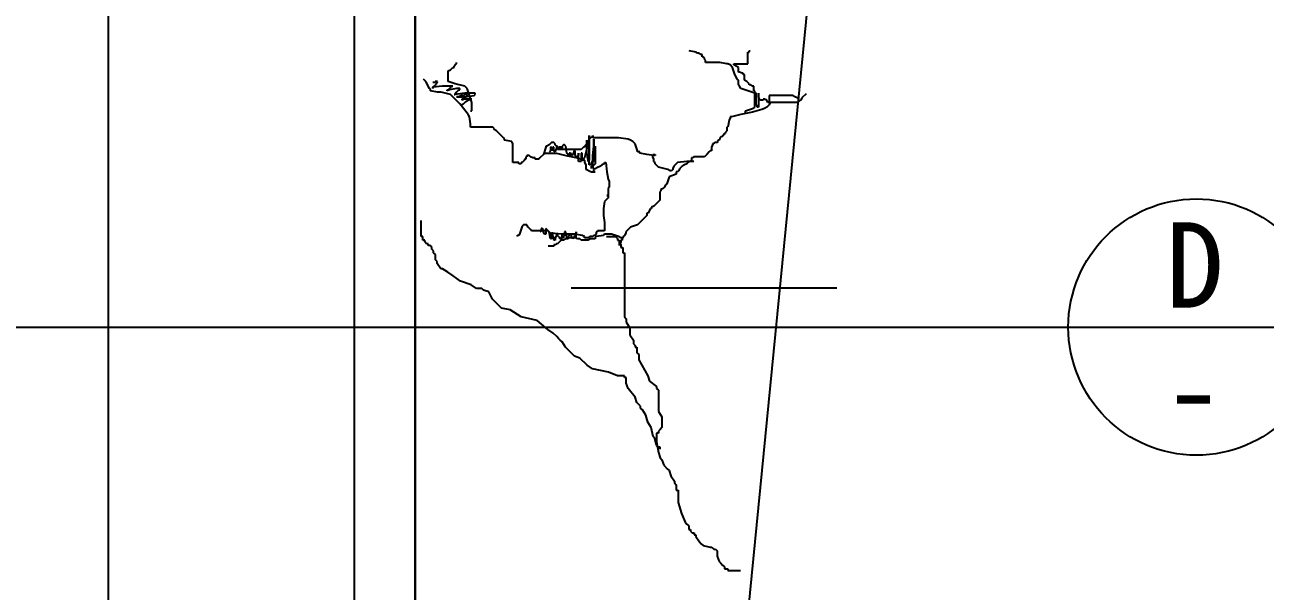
# Model space of a CAD drawing. Header units: metres. Extents: x -150 to 5859, y 346 to 5792.
# Drawn here: x 1660 to 2677, y 2596 to 3060 of the extents above; entities that cross this region are included whole.
import ezdxf

# ---------------------------------------------------------------- set-up
doc = ezdxf.new("R2010")
doc.units = ezdxf.units.M
for name, color, linetype in [('2', 2, 'Continuous'), ('4', 4, 'Continuous'), ('7', 7, 'Continuous'), ('BH', 3, 'Continuous'), ('DIM', 3, 'Continuous')]:
    doc.layers.add(name, color=color, linetype=linetype)

msp = doc.modelspace()

# ---------------------------------------------------------------- linework, layer by layer
at = {"layer": '2'}
msp.add_line((1980.1, 1472.94), (1980.1, 3872.94), dxfattribs=at)
msp.add_lwpolyline([(2144.44, 1472.94), (1980.1, 1472.94), (1980.1, 3872.94), (2380.1, 3872.94), (2144.44, 1472.94)], dxfattribs=at)
at = {"layer": '4'}
msp.add_lwpolyline([(530.1, 1472.94), (530.1, 3522.94), (1930.1, 3522.94), (1930.1, 1472.94)], dxfattribs=at)
at = {"layer": '7'}
msp.add_lwpolyline([(480.1, 1472.94), (480.1, 3572.94), (1980.1, 3572.94), (1980.1, 1472.94)], dxfattribs=at)
at = {"layer": 'BH'}
for p, q in [((2210.6, 3037.87), (2204.82, 3038.83)), ((2211.57, 3036.91), (2210.6, 3037.87)), ((2212.53, 3036.91), (2211.57, 3036.91)), ((2214.46, 3035.94), (2212.53, 3036.91)), ((2215.42, 3035.94), (2214.46, 3035.94)), ((2215.42, 3034.02), (2215.42, 3035.94)), ((2216.39, 3034.02), (2215.42, 3034.02)), ((2217.35, 3033.05), (2216.39, 3034.02)), ((2217.35, 3032.09), (2217.35, 3033.05)), ((2218.31, 3031.13), (2217.35, 3032.09)), ((2253.01, 3028.24), (2253.01, 3037.87)), ((2253.01, 3037.87), (2253.97, 3037.87)), ((2253.97, 3037.87), (2253.97, 3038.83)), ((2253.97, 3038.83), (2254.94, 3038.83)), ((2007.24, 3022.46), (2009.17, 3023.42)), ((2007.24, 3013.79), (2007.24, 3022.46)), ((2009.17, 3023.42), (2010.13, 3024.39)), ((2010.13, 3024.39), (2011.1, 3025.35)), ((2011.1, 3025.35), (2012.06, 3025.35)), ((2012.06, 3026.31), (2013.03, 3027.28)), ((2012.06, 3025.35), (2012.06, 3026.31)), ((2013.03, 3027.28), (2013.99, 3028.24)), ((2013.99, 3028.24), (2013.99, 3029.2)), ((2218.31, 3029.2), (2218.31, 3031.13)), ((2229.88, 3029.2), (2218.31, 3029.2)), ((2235.66, 3028.24), (2229.88, 3029.2)), ((2236.62, 3028.24), (2235.66, 3028.24)), ((2238.55, 3027.28), (2236.62, 3028.24)), ((2240.48, 3025.35), (2238.55, 3027.28)), ((2242.41, 3019.57), (2240.48, 3025.35)), ((2241.44, 3027.28), (2241.44, 3028.24)), ((2241.44, 3028.24), (2253.01, 3028.24)), ((2245.3, 3025.35), (2241.44, 3027.28)), ((2245.3, 3021.5), (2245.3, 3025.35)), ((2246.26, 3021.5), (2245.3, 3021.5)), ((2248.19, 3020.53), (2246.26, 3021.5)), ((1988.93, 3013.79), (1987, 3015.72)), ((1989.89, 3011.87), (1988.93, 3013.79)), ((1990.86, 3009.94), (1989.89, 3011.87)), ((1996.64, 3012.83), (1994.71, 3012.83)), ((1995.68, 3009.94), (1997.6, 3011.87)), ((1998.57, 3013.79), (1996.64, 3013.79)), ((1996.64, 3013.79), (1996.64, 3012.83)), ((1997.6, 3011.87), (1998.57, 3013.79)), ((2013.03, 3011.87), (2007.24, 3013.79)), ((2020.74, 3009.94), (2013.03, 3011.87)), ((2243.37, 3017.65), (2242.41, 3019.57)), ((2244.34, 3015.72), (2243.37, 3017.65)), ((2245.3, 3014.76), (2244.34, 3015.72)), ((2245.3, 3010.9), (2245.3, 3014.76)), ((2249.15, 3020.53), (2248.19, 3020.53)), ((2249.15, 3019.57), (2249.15, 3020.53)), ((2250.12, 3019.57), (2249.15, 3019.57)), ((2250.12, 3014.76), (2250.12, 3019.57)), ((2252.05, 3013.79), (2250.12, 3014.76)), ((2253.97, 3011.87), (2252.05, 3013.79)), ((2253.97, 3010.9), (2253.97, 3011.87)), ((1991.82, 3008.02), (1990.86, 3009.94)), ((1992.79, 3007.05), (1991.82, 3008.02)), ((1992.79, 3006.09), (1992.79, 3007.05)), ((1998.57, 3005.13), (1992.79, 3006.09)), ((2002.42, 3009.94), (1994.71, 3008.98)), ((1994.71, 3008.98), (1995.68, 3009.94)), ((1994.71, 3008.98), (1994.71, 3008.02)), ((1994.71, 3008.02), (1994.71, 3008.98)), ((2001.46, 3005.13), (1998.57, 3005.13)), ((2009.17, 3003.2), (2001.46, 3005.13)), ((2011.1, 3009.94), (2002.42, 3009.94)), ((2008.21, 3007.05), (2006.28, 3006.09)), ((2006.28, 3006.09), (2006.28, 3007.05)), ((2006.28, 3007.05), (2007.24, 3007.05)), ((2007.24, 3007.05), (2008.21, 3008.02)), ((2008.21, 3008.02), (2010.13, 3009.94)), ((2013.99, 3008.02), (2008.21, 3007.05)), ((2016.88, 2995.5), (2009.17, 3003.2)), ((2010.13, 3009.94), (2011.1, 3009.94)), ((2013.03, 3003.2), (2012.06, 3003.2)), ((2012.06, 3003.2), (2013.03, 3003.2)), ((2013.03, 3003.2), (2013.99, 3005.13)), ((2020.74, 3004.16), (2013.03, 3003.2)), ((2016.88, 3008.02), (2013.99, 3008.02)), ((2013.99, 3005.13), (2015.92, 3007.05)), ((2015.92, 3001.27), (2013.99, 3001.27)), ((2013.99, 3001.27), (2020.74, 3001.27)), ((2015.92, 3007.05), (2016.88, 3007.05)), ((2017.84, 3002.24), (2015.92, 3001.27)), ((2016.88, 3007.05), (2016.88, 3008.02)), ((2019.77, 3002.24), (2017.84, 3002.24)), ((2020.74, 3003.2), (2019.77, 3002.24)), ((2019.77, 3000.31), (2021.7, 3001.27)), ((2022.66, 3008.02), (2020.74, 3009.94)), ((2029.41, 3004.16), (2020.74, 3004.16)), ((2022.66, 3003.2), (2020.74, 3003.2)), ((2020.74, 3001.27), (2028.45, 3002.24)), ((2021.7, 3001.27), (2022.66, 3002.24)), ((2024.59, 3002.24), (2022.66, 3008.02)), ((2022.66, 3002.24), (2022.66, 3003.2)), ((2026.52, 2996.46), (2024.59, 3002.24)), ((2028.45, 3002.24), (2029.41, 3003.2)), ((2029.41, 3003.2), (2029.41, 3004.16)), ((2246.26, 3009.94), (2245.3, 3010.9)), ((2247.23, 3008.02), (2246.26, 3009.94)), ((2253.01, 3006.09), (2247.23, 3008.02)), ((2258.79, 3004.16), (2253.01, 3006.09)), ((2254.94, 3010.9), (2253.97, 3010.9)), ((2256.86, 3009.94), (2254.94, 3010.9)), ((2257.83, 3009.94), (2256.86, 3009.94)), ((2257.83, 3006.09), (2257.83, 3009.94)), ((2258.79, 3006.09), (2257.83, 3006.09)), ((2258.79, 3005.13), (2258.79, 3006.09)), ((2259.76, 3004.16), (2258.79, 3005.13)), ((2258.79, 2992.61), (2258.79, 3004.16)), ((2259.76, 2994.53), (2259.76, 3004.16)), ((2261.68, 3001.27), (2261.68, 3004.16)), ((2261.68, 3004.16), (2261.68, 2992.61)), ((2262.65, 2999.35), (2261.68, 3001.27)), ((2270.36, 3002.24), (2270.36, 2996.46)), ((2289.63, 3002.24), (2270.36, 3002.24)), ((2291.56, 3001.27), (2289.63, 3002.24)), ((2293.49, 3000.31), (2291.56, 3001.27)), ((2300.73, 3003.7), (2297.34, 3000.31)), ((2022.66, 2987.79), (2016.88, 2995.5)), ((2017.84, 2994.53), (2018.81, 2994.53)), ((2018.81, 2999.35), (2019.77, 3000.31)), ((2019.77, 2999.35), (2018.81, 2998.39)), ((2018.81, 2998.39), (2018.81, 2999.35)), ((2018.81, 2994.53), (2019.77, 2995.5)), ((2026.52, 2999.35), (2019.77, 2999.35)), ((2019.77, 2995.5), (2021.7, 2997.42)), ((2021.7, 2997.42), (2023.63, 2998.39)), ((2023.63, 2998.39), (2025.55, 2999.35)), ((2025.55, 2999.35), (2026.52, 2999.35)), ((2026.52, 2989.72), (2026.52, 2996.46)), ((2251.08, 2989.72), (2256.86, 2991.64)), ((2256.86, 2991.64), (2258.79, 2992.61)), ((2260.72, 2993.57), (2259.76, 2994.53)), ((2260.72, 2992.61), (2260.72, 2993.57)), ((2261.68, 2992.61), (2260.72, 2992.61)), ((2263.61, 2998.39), (2262.65, 2999.35)), ((2265.54, 2998.39), (2263.61, 2998.39)), ((2266.5, 2991.64), (2264.57, 2990.68)), ((2266.5, 2999.35), (2265.54, 2999.35)), ((2265.54, 2999.35), (2265.54, 2998.39)), ((2268.43, 2998.39), (2266.5, 2999.35)), ((2268.43, 2992.61), (2266.5, 2991.64)), ((2269.39, 2996.46), (2268.43, 2998.39)), ((2270.36, 2994.53), (2268.43, 2992.61)), ((2270.36, 2996.46), (2269.39, 2996.46)), ((2271.32, 2996.46), (2270.36, 2994.53)), ((2293.49, 2996.46), (2271.32, 2996.46)), ((2295.42, 3000.31), (2293.49, 3000.31)), ((2294.45, 2997.42), (2293.49, 2996.46)), ((2296.38, 2998.39), (2294.45, 2997.42)), ((2297.34, 3000.31), (2296.38, 2998.39)), ((2023.63, 2986.83), (2022.66, 2987.79)), ((2024.59, 2984.9), (2023.63, 2986.83)), ((2025.55, 2979.13), (2024.59, 2984.9)), ((2025.55, 2989.72), (2026.52, 2989.72)), ((2237.59, 2982.01), (2236.62, 2976.24)), ((2238.55, 2983.94), (2237.59, 2982.01)), ((2239.52, 2984.9), (2238.55, 2984.9)), ((2238.55, 2984.9), (2238.55, 2983.94)), ((2247.23, 2986.83), (2239.52, 2984.9)), ((2256.86, 2988.76), (2247.23, 2986.83)), ((2251.08, 2987.79), (2251.08, 2989.72)), ((2264.57, 2990.68), (2256.86, 2988.76)), ((2025.55, 2976.24), (2025.55, 2979.13)), ((2043.87, 2976.24), (2025.55, 2976.24)), ((2044.83, 2975.27), (2043.87, 2976.24)), ((2044.83, 2974.31), (2044.83, 2975.27)), ((2046.76, 2973.35), (2044.83, 2974.31)), ((2052.54, 2967.57), (2046.76, 2973.35)), ((2233.73, 2970.46), (2232.77, 2970.46)), ((2232.77, 2970.46), (2232.77, 2969.5)), ((2234.7, 2971.42), (2233.73, 2971.42)), ((2233.73, 2971.42), (2233.73, 2970.46)), ((2235.66, 2973.35), (2234.7, 2972.38)), ((2234.7, 2972.38), (2234.7, 2971.42)), ((2236.62, 2976.24), (2235.66, 2976.24)), ((2235.66, 2976.24), (2235.66, 2973.35)), ((2053.5, 2966.61), (2052.54, 2967.57)), ((2053.5, 2965.64), (2053.5, 2966.61)), ((2059.29, 2964.68), (2053.5, 2965.64)), ((2060.25, 2962.75), (2059.29, 2964.68)), ((2060.25, 2947.35), (2060.25, 2962.75)), ((2088.2, 2960.83), (2087.24, 2960.83)), ((2087.24, 2960.83), (2087.24, 2959.87)), ((2090.13, 2961.79), (2088.2, 2960.83)), ((2092.06, 2963.72), (2090.13, 2961.79)), ((2093.98, 2963.72), (2092.06, 2963.72)), ((2094.95, 2962.75), (2093.98, 2963.72)), ((2094.95, 2961.79), (2094.95, 2962.75)), ((2096.88, 2959.87), (2094.95, 2961.79)), ((2096.88, 2960.83), (2095.91, 2960.83)), ((2095.91, 2960.83), (2095.91, 2958.9)), ((2096.88, 2957.94), (2096.88, 2960.83)), ((2101.69, 2961.79), (2100.73, 2960.83)), ((2100.73, 2960.83), (2100.73, 2958.9)), ((2102.66, 2961.79), (2101.69, 2961.79)), ((2103.62, 2960.83), (2102.66, 2961.79)), ((2104.59, 2955.05), (2103.62, 2960.83)), ((2120.01, 2961.79), (2119.04, 2960.83)), ((2119.04, 2960.83), (2119.04, 2959.87)), ((2121.93, 2963.72), (2120.01, 2961.79)), ((2120.97, 2955.05), (2120.97, 2965.64)), ((2120.97, 2965.64), (2120.97, 2958.9)), ((2122.9, 2965.64), (2121.93, 2963.72)), ((2122.9, 2969.5), (2122.9, 2949.27)), ((2122.9, 2945.42), (2122.9, 2969.5)), ((2123.86, 2967.57), (2122.9, 2966.61)), ((2122.9, 2966.61), (2122.9, 2965.64)), ((2125.79, 2968.53), (2123.86, 2967.57)), ((2125.79, 2967.57), (2125.79, 2969.5)), ((2125.79, 2969.5), (2125.79, 2968.53)), ((2146.99, 2967.57), (2125.79, 2967.57)), ((2125.79, 2953.12), (2126.75, 2960.83)), ((2126.75, 2960.83), (2126.75, 2966.61)), ((2126.75, 2966.61), (2126.75, 2951.2)), ((2127.72, 2958.9), (2127.72, 2960.83)), ((2127.72, 2960.83), (2127.72, 2946.38)), ((2154.7, 2966.61), (2146.99, 2967.57)), ((2156.63, 2965.64), (2154.7, 2966.61)), ((2158.56, 2964.68), (2156.63, 2965.64)), ((2160.49, 2962.75), (2158.56, 2964.68)), ((2162.41, 2956.98), (2160.49, 2962.75)), ((2224.1, 2961.79), (2223.13, 2959.87)), ((2225.06, 2962.75), (2224.1, 2962.75)), ((2224.1, 2962.75), (2224.1, 2961.79)), ((2226.02, 2963.72), (2225.06, 2962.75)), ((2227.95, 2963.72), (2226.02, 2963.72)), ((2228.91, 2965.64), (2227.95, 2964.68)), ((2227.95, 2964.68), (2227.95, 2963.72)), ((2229.88, 2966.61), (2228.91, 2965.64)), ((2230.84, 2968.53), (2229.88, 2967.57)), ((2229.88, 2967.57), (2229.88, 2966.61)), ((2231.81, 2968.53), (2230.84, 2968.53)), ((2232.77, 2969.5), (2231.81, 2968.53)), ((2070.85, 2950.24), (2069.89, 2950.24)), ((2069.89, 2950.24), (2069.89, 2949.27)), ((2071.82, 2952.16), (2070.85, 2952.16)), ((2070.85, 2952.16), (2070.85, 2950.24)), ((2073.74, 2953.12), (2071.82, 2953.12)), ((2071.82, 2953.12), (2071.82, 2952.16)), ((2074.71, 2952.16), (2073.74, 2953.12)), ((2076.64, 2951.2), (2074.71, 2952.16)), ((2078.56, 2951.2), (2076.64, 2951.2)), ((2078.56, 2950.24), (2078.56, 2951.2)), ((2081.45, 2950.24), (2078.56, 2950.24)), ((2082.42, 2951.2), (2081.45, 2950.24)), ((2085.31, 2954.09), (2082.42, 2951.2)), ((2087.24, 2959.87), (2085.31, 2954.09)), ((2086.27, 2955.05), (2095.91, 2955.05)), ((2091.09, 2956.98), (2090.13, 2956.01)), ((2092.06, 2959.87), (2091.09, 2959.87)), ((2091.09, 2959.87), (2091.09, 2956.98)), ((2093.02, 2957.94), (2092.06, 2959.87)), ((2093.98, 2959.87), (2093.02, 2959.87)), ((2093.02, 2959.87), (2093.02, 2956.98)), ((2093.02, 2956.98), (2093.02, 2957.94)), ((2093.98, 2956.98), (2093.98, 2959.87)), ((2094.95, 2956.01), (2093.98, 2956.98)), ((2095.91, 2958.9), (2094.95, 2956.98)), ((2094.95, 2956.98), (2094.95, 2956.01)), ((2095.91, 2955.05), (2103.62, 2953.12)), ((2096.88, 2957.94), (2096.88, 2959.87)), ((2097.84, 2957.94), (2096.88, 2957.94)), ((2116.15, 2957.94), (2096.88, 2957.94)), ((2099.77, 2959.87), (2097.84, 2959.87)), ((2097.84, 2959.87), (2097.84, 2957.94)), ((2099.77, 2958.9), (2099.77, 2959.87)), ((2100.73, 2958.9), (2099.77, 2958.9)), ((2103.62, 2953.12), (2113.26, 2951.2)), ((2105.55, 2954.09), (2104.59, 2955.05)), ((2105.55, 2953.12), (2105.55, 2954.09)), ((2106.51, 2953.12), (2105.55, 2953.12)), ((2107.48, 2955.05), (2106.51, 2955.05)), ((2106.51, 2955.05), (2106.51, 2953.12)), ((2108.44, 2954.09), (2107.48, 2955.05)), ((2109.4, 2954.09), (2108.44, 2953.12)), ((2108.44, 2953.12), (2108.44, 2954.09)), ((2110.37, 2956.01), (2109.4, 2954.09)), ((2111.33, 2956.98), (2110.37, 2956.98)), ((2110.37, 2956.98), (2110.37, 2956.01)), ((2111.33, 2954.09), (2111.33, 2956.98)), ((2112.3, 2952.16), (2111.33, 2954.09)), ((2112.3, 2951.2), (2112.3, 2952.16)), ((2113.26, 2951.2), (2112.3, 2951.2)), ((2114.22, 2954.09), (2113.26, 2952.16)), ((2113.26, 2952.16), (2113.26, 2951.2)), ((2113.26, 2951.2), (2119.04, 2949.27)), ((2114.22, 2948.31), (2114.22, 2955.05)), ((2114.22, 2955.05), (2114.22, 2954.09)), ((2117.11, 2958.9), (2116.15, 2957.94)), ((2117.11, 2955.05), (2116.15, 2955.05)), ((2116.15, 2955.05), (2116.15, 2948.31)), ((2118.08, 2959.87), (2117.11, 2958.9)), ((2117.11, 2949.27), (2117.11, 2955.05)), ((2119.04, 2959.87), (2118.08, 2959.87)), ((2119.04, 2951.2), (2118.08, 2950.24)), ((2118.08, 2950.24), (2118.08, 2949.27)), ((2120.97, 2958.9), (2119.04, 2951.2)), ((2121.93, 2949.27), (2120.97, 2955.05)), ((2125.79, 2942.53), (2125.79, 2953.12)), ((2126.75, 2951.2), (2125.79, 2949.27)), ((2126.75, 2951.2), (2127.72, 2958.9)), ((2126.75, 2949.27), (2126.75, 2951.2)), ((2162.41, 2956.01), (2162.41, 2956.98)), ((2164.34, 2956.01), (2162.41, 2956.01)), ((2164.34, 2955.05), (2164.34, 2956.01)), ((2170.12, 2954.09), (2164.34, 2955.05)), ((2175.91, 2953.12), (2170.12, 2954.09)), ((2174.94, 2952.16), (2174.94, 2954.09)), ((2174.94, 2954.09), (2176.87, 2954.09)), ((2175.91, 2950.24), (2174.94, 2952.16)), ((2176.87, 2953.12), (2175.91, 2953.12)), ((2175.91, 2948.31), (2175.91, 2950.24)), ((2176.87, 2954.09), (2176.87, 2953.12)), ((2206.75, 2951.2), (2206.75, 2949.27)), ((2207.71, 2951.2), (2206.75, 2951.2)), ((2208.67, 2952.16), (2207.71, 2951.2)), ((2217.35, 2952.16), (2208.67, 2952.16)), ((2219.28, 2954.09), (2217.35, 2952.16)), ((2221.2, 2956.01), (2219.28, 2954.09)), ((2222.17, 2956.98), (2221.2, 2956.01)), ((2223.13, 2956.98), (2222.17, 2956.98)), ((2223.13, 2959.87), (2223.13, 2956.98)), ((2065.07, 2947.35), (2060.25, 2947.35)), ((2065.07, 2946.38), (2065.07, 2947.35)), ((2067, 2946.38), (2065.07, 2946.38)), ((2067.96, 2947.35), (2067, 2947.35)), ((2067, 2947.35), (2067, 2946.38)), ((2069.89, 2949.27), (2067.96, 2947.35)), ((2116.15, 2948.31), (2114.22, 2948.31)), ((2118.08, 2949.27), (2117.11, 2949.27)), ((2119.04, 2949.27), (2119.04, 2947.35)), ((2119.04, 2947.35), (2120.01, 2945.42)), ((2120.01, 2945.42), (2120.01, 2941.57)), ((2120.01, 2941.57), (2120.97, 2941.57)), ((2120.97, 2941.57), (2122.9, 2940.61)), ((2122.9, 2949.27), (2121.93, 2948.31)), ((2121.93, 2948.31), (2121.93, 2949.27)), ((2123.86, 2945.42), (2122.9, 2945.42)), ((2122.9, 2940.61), (2124.83, 2939.64)), ((2124.83, 2946.38), (2123.86, 2946.38)), ((2123.86, 2946.38), (2123.86, 2945.42)), ((2125.79, 2949.27), (2124.83, 2947.35)), ((2124.83, 2947.35), (2124.83, 2946.38)), ((2124.83, 2944.46), (2125.79, 2945.42)), ((2124.83, 2942.53), (2124.83, 2944.46)), ((2125.79, 2947.35), (2126.75, 2949.27)), ((2125.79, 2945.42), (2125.79, 2947.35)), ((2127.72, 2946.38), (2125.79, 2944.46)), ((2125.79, 2944.46), (2125.79, 2942.53)), ((2126.75, 2941.57), (2127.72, 2942.53)), ((2126.75, 2939.64), (2126.75, 2941.57)), ((2127.72, 2942.53), (2129.64, 2943.49)), ((2129.64, 2943.49), (2131.57, 2944.46)), ((2131.57, 2944.46), (2133.5, 2945.42)), ((2133.5, 2945.42), (2134.46, 2946.38)), ((2134.46, 2946.38), (2135.43, 2946.38)), ((2135.43, 2946.38), (2135.43, 2947.35)), ((2135.43, 2947.35), (2136.39, 2947.35)), ((2136.39, 2947.35), (2137.35, 2939.64)), ((2176.87, 2947.35), (2175.91, 2948.31)), ((2176.87, 2946.38), (2176.87, 2947.35)), ((2177.83, 2945.42), (2176.87, 2946.38)), ((2179.76, 2943.49), (2177.83, 2945.42)), ((2187.47, 2941.57), (2179.76, 2943.49)), ((2189.4, 2940.61), (2187.47, 2941.57)), ((2190.36, 2940.61), (2189.4, 2940.61)), ((2191.33, 2941.57), (2190.36, 2940.61)), ((2192.29, 2944.46), (2191.33, 2942.53)), ((2191.33, 2942.53), (2191.33, 2941.57)), ((2193.25, 2945.42), (2192.29, 2944.46)), ((2195.18, 2947.35), (2193.25, 2945.42)), ((2202.89, 2948.31), (2195.18, 2947.35)), ((2196.15, 2940.61), (2195.18, 2939.64)), ((2197.11, 2942.53), (2196.15, 2940.61)), ((2199.04, 2944.46), (2197.11, 2942.53)), ((2200.96, 2945.42), (2199.04, 2944.46)), ((2202.89, 2946.38), (2200.96, 2945.42)), ((2208.67, 2948.31), (2202.89, 2948.31)), ((2203.86, 2947.35), (2202.89, 2946.38)), ((2204.82, 2948.31), (2203.86, 2947.35)), ((2205.78, 2948.31), (2204.82, 2948.31)), ((2206.75, 2949.27), (2205.78, 2948.31)), ((2124.83, 2939.64), (2127.72, 2939.64)), ((2127.72, 2939.64), (2126.75, 2939.64)), ((2137.35, 2939.64), (2138.32, 2933.86)), ((2138.32, 2933.86), (2139.28, 2931.94)), ((2139.28, 2931.94), (2139.28, 2927.12)), ((2186.51, 2930.01), (2185.54, 2929.05)), ((2188.44, 2935.79), (2186.51, 2930.01)), ((2194.22, 2937.72), (2188.44, 2935.79)), ((2195.18, 2939.64), (2194.22, 2939.64)), ((2194.22, 2939.64), (2194.22, 2937.72)), ((2138.32, 2920.38), (2137.35, 2920.38)), ((2137.35, 2920.38), (2138.32, 2920.38)), ((2139.28, 2927.12), (2138.32, 2926.16)), ((2138.32, 2926.16), (2138.32, 2920.38)), ((2138.32, 2920.38), (2138.32, 2918.46)), ((2181.69, 2924.23), (2180.72, 2923.27)), ((2180.72, 2923.27), (2180.72, 2916.53)), ((2183.62, 2926.16), (2181.69, 2925.2)), ((2181.69, 2925.2), (2181.69, 2924.23)), ((2184.58, 2927.12), (2183.62, 2926.16)), ((2185.54, 2929.05), (2184.58, 2927.12)), ((2135.43, 2915.57), (2134.46, 2909.79)), ((2134.46, 2909.79), (2134.46, 2904.01)), ((2137.35, 2917.49), (2135.43, 2915.57)), ((2138.32, 2918.46), (2137.35, 2917.49)), ((2173.01, 2909.79), (2172.05, 2907.86)), ((2173.98, 2909.79), (2173.01, 2909.79)), ((2175.91, 2911.71), (2173.98, 2910.75)), ((2173.98, 2910.75), (2173.98, 2909.79)), ((2176.87, 2912.68), (2175.91, 2911.71)), ((2179.76, 2915.57), (2176.87, 2912.68)), ((2180.72, 2916.53), (2179.76, 2915.57)), ((1985, 2886.67), (1985, 2899.84)), ((2134.46, 2904.01), (2135.43, 2898.23)), ((2165.3, 2899.2), (2164.34, 2898.23)), ((2166.27, 2900.16), (2165.3, 2899.2)), ((2168.2, 2902.08), (2166.27, 2900.16)), ((2170.12, 2904.01), (2168.2, 2902.08)), ((2170.12, 2905.94), (2170.12, 2904.01)), ((2171.09, 2905.94), (2170.12, 2905.94)), ((2172.05, 2907.86), (2171.09, 2905.94)), ((2066.03, 2889.57), (2065.07, 2887.64)), ((2067.96, 2895.34), (2066.03, 2889.57)), ((2068.93, 2896.31), (2067.96, 2895.34)), ((2071.82, 2896.31), (2068.93, 2896.31)), ((2072.78, 2894.38), (2071.82, 2896.31)), ((2074.71, 2892.45), (2072.78, 2894.38)), ((2075.67, 2891.49), (2074.71, 2892.45)), ((2089.16, 2891.49), (2075.67, 2891.49)), ((2083.38, 2891.49), (2082.42, 2890.53)), ((2084.35, 2893.42), (2083.38, 2893.42)), ((2083.38, 2893.42), (2083.38, 2891.49)), ((2085.31, 2892.45), (2084.35, 2893.42)), ((2085.31, 2890.53), (2085.31, 2892.45)), ((2086.27, 2888.6), (2085.31, 2890.53)), ((2088.2, 2892.45), (2087.24, 2893.42)), ((2087.24, 2893.42), (2087.24, 2888.6)), ((2090.13, 2890.53), (2088.2, 2892.45)), ((2090.13, 2890.53), (2089.16, 2891.49)), ((2091.09, 2889.57), (2090.13, 2890.53)), ((2091.09, 2884.75), (2090.13, 2890.53)), ((2100.73, 2888.6), (2091.09, 2889.57)), ((2093.02, 2889.57), (2092.06, 2889.57)), ((2092.06, 2889.57), (2092.06, 2884.75)), ((2093.02, 2887.64), (2093.02, 2889.57)), ((2103.62, 2890.53), (2102.66, 2890.53)), ((2102.66, 2890.53), (2102.66, 2887.64)), ((2103.62, 2888.6), (2103.62, 2890.53)), ((2112.3, 2889.57), (2111.33, 2888.6)), ((2112.3, 2885.71), (2112.3, 2890.53)), ((2112.3, 2890.53), (2112.3, 2889.57)), ((2129.64, 2890.53), (2128.68, 2890.53)), ((2128.68, 2890.53), (2128.68, 2888.6)), ((2135.43, 2891.49), (2129.64, 2891.49)), ((2129.64, 2891.49), (2129.64, 2890.53)), ((2135.43, 2898.23), (2135.43, 2891.49)), ((2152.77, 2889.57), (2151.81, 2887.64)), ((2153.74, 2891.49), (2152.77, 2890.53)), ((2152.77, 2890.53), (2152.77, 2889.57)), ((2154.7, 2892.45), (2153.74, 2891.49)), ((2156.63, 2894.38), (2154.7, 2892.45)), ((2162.41, 2896.31), (2156.63, 2894.38)), ((2164.34, 2898.23), (2162.41, 2896.31)), ((1986.46, 2886.67), (1985, 2886.67)), ((1986.46, 2883.75), (1986.46, 2886.67)), ((1987.93, 2883.75), (1986.46, 2883.75)), ((1987.93, 2882.29), (1987.93, 2883.75)), ((1989.39, 2880.82), (1987.93, 2882.29)), ((1990.85, 2880.82), (1989.39, 2880.82)), ((1990.85, 2879.36), (1990.85, 2880.82)), ((1992.32, 2879.36), (1990.85, 2879.36)), ((1993.78, 2877.9), (1992.32, 2879.36)), ((2064.11, 2887.64), (2063.33, 2886.87)), ((2065.07, 2887.64), (2064.11, 2887.64)), ((2087.24, 2888.6), (2086.27, 2888.6)), ((2093.98, 2878.97), (2089.16, 2878.97)), ((2092.06, 2884.75), (2091.09, 2884.75)), ((2093.98, 2885.71), (2093.02, 2887.64)), ((2093.98, 2883.79), (2093.98, 2885.71)), ((2094.95, 2883.79), (2093.98, 2883.79)), ((2094.95, 2879.94), (2093.98, 2879.94)), ((2093.98, 2879.94), (2093.98, 2878.97)), ((2095.91, 2887.64), (2094.95, 2885.71)), ((2094.95, 2885.71), (2094.95, 2883.79)), ((2095.91, 2880.9), (2094.95, 2879.94)), ((2096.88, 2888.6), (2095.91, 2888.6)), ((2095.91, 2888.6), (2095.91, 2887.64)), ((2096.88, 2880.9), (2095.91, 2880.9)), ((2096.88, 2887.64), (2096.88, 2888.6)), ((2098.8, 2885.71), (2096.88, 2887.64)), ((2097.84, 2881.86), (2096.88, 2880.9)), ((2098.8, 2882.82), (2097.84, 2881.86)), ((2098.8, 2884.75), (2098.8, 2885.71)), ((2099.77, 2884.75), (2098.8, 2884.75)), ((2099.77, 2883.79), (2098.8, 2882.82)), ((2100.73, 2887.64), (2099.77, 2885.71)), ((2099.77, 2885.71), (2099.77, 2884.75)), ((2101.69, 2883.79), (2099.77, 2883.79)), ((2111.33, 2888.6), (2100.73, 2888.6)), ((2100.73, 2885.71), (2100.73, 2888.6)), ((2100.73, 2888.6), (2100.73, 2887.64)), ((2101.69, 2885.71), (2100.73, 2885.71)), ((2102.66, 2887.64), (2101.69, 2886.68)), ((2101.69, 2886.68), (2101.69, 2885.71)), ((2103.62, 2884.75), (2101.69, 2883.79)), ((2104.59, 2886.68), (2103.62, 2888.6)), ((2105.55, 2884.75), (2103.62, 2884.75)), ((2104.59, 2885.71), (2104.59, 2886.68)), ((2105.55, 2885.71), (2104.59, 2885.71)), ((2106.51, 2887.64), (2105.55, 2886.68)), ((2105.55, 2886.68), (2105.55, 2885.71)), ((2106.51, 2885.71), (2105.55, 2884.75)), ((2107.48, 2888.6), (2106.51, 2887.64)), ((2112.3, 2885.71), (2106.51, 2885.71)), ((2108.44, 2888.6), (2107.48, 2888.6)), ((2108.44, 2886.68), (2108.44, 2888.6)), ((2109.4, 2885.71), (2108.44, 2886.68)), ((2110.37, 2885.71), (2109.4, 2884.75)), ((2109.4, 2884.75), (2109.4, 2885.71)), ((2111.33, 2887.64), (2110.37, 2886.68)), ((2110.37, 2886.68), (2110.37, 2885.71)), ((2111.33, 2888.6), (2111.33, 2887.64)), ((2117.11, 2887.64), (2111.33, 2888.6)), ((2113.26, 2884.75), (2112.3, 2885.71)), ((2115.19, 2884.75), (2113.26, 2884.75)), ((2116.15, 2883.79), (2115.19, 2884.75)), ((2121.93, 2883.79), (2116.15, 2883.79)), ((2119.04, 2886.68), (2117.11, 2887.64)), ((2119.04, 2885.71), (2119.04, 2886.68)), ((2121.93, 2885.71), (2119.04, 2885.71)), ((2123.86, 2886.68), (2121.93, 2885.71)), ((2123.86, 2884.75), (2121.93, 2883.79)), ((2125.79, 2886.68), (2123.86, 2886.68)), ((2127.72, 2884.75), (2123.86, 2884.75)), ((2126.75, 2887.64), (2125.79, 2886.68)), ((2127.72, 2887.64), (2126.75, 2887.64)), ((2128.68, 2888.6), (2127.72, 2887.64)), ((2128.68, 2886.68), (2127.72, 2885.71)), ((2127.72, 2885.71), (2127.72, 2884.75)), ((2134.46, 2887.64), (2128.68, 2886.68)), ((2135.43, 2888.6), (2134.46, 2887.64)), ((2141.21, 2888.6), (2135.43, 2888.6)), ((2137.18, 2886.67), (2144.5, 2886.67)), ((2146.99, 2886.68), (2141.21, 2888.6)), ((2144.5, 2886.67), (2145.96, 2885.21)), ((2145.96, 2885.21), (2145.96, 2883.75)), ((2145.96, 2883.75), (2147.42, 2883.75)), ((2148.92, 2885.71), (2146.99, 2886.68)), ((2147.96, 2879.94), (2146.99, 2879.94)), ((2147.42, 2883.75), (2147.42, 2880.82)), ((2147.42, 2880.82), (2148.89, 2880.82)), ((2148.92, 2881.86), (2147.96, 2880.9)), ((2147.96, 2880.9), (2147.96, 2879.94)), ((2148.89, 2880.82), (2148.89, 2877.9)), ((2149.88, 2885.71), (2148.92, 2885.71)), ((2149.88, 2883.79), (2148.92, 2883.79)), ((2148.92, 2883.79), (2148.92, 2881.86)), ((2150.85, 2886.68), (2149.88, 2884.75)), ((2149.88, 2884.75), (2149.88, 2883.79)), ((2151.81, 2887.64), (2150.85, 2886.68)), ((1993.78, 2876.44), (1993.78, 2877.9)), ((1995.24, 2874.98), (1993.78, 2876.44)), ((1995.24, 2873.51), (1995.24, 2874.98)), ((1996.71, 2872.05), (1995.24, 2873.51)), ((1996.71, 2867.66), (1996.71, 2872.05)), ((2148.89, 2877.9), (2150.35, 2877.9)), ((2150.35, 2877.9), (2150.35, 2873.51)), ((2150.35, 2873.51), (2151.81, 2873.51)), ((2151.81, 2873.51), (2151.81, 2820.87)), ((1998.17, 2866.2), (1996.71, 2867.66)), ((1998.17, 2864.74), (1998.17, 2866.2)), ((2001.1, 2860.35), (1998.17, 2864.74)), ((2002.56, 2860.35), (2001.1, 2860.35)), ((2006.95, 2857.43), (2002.56, 2860.35)), ((2011.34, 2854.5), (2006.95, 2857.43)), ((2017.19, 2850.12), (2011.34, 2854.5)), ((2025.97, 2847.19), (2017.19, 2850.12)), ((2030.36, 2844.27), (2025.97, 2847.19)), ((2034.75, 2844.27), (2030.36, 2844.27)), ((2036.22, 2842.8), (2034.75, 2844.27)), ((2040.6, 2841.34), (2036.22, 2842.8)), ((2043.53, 2835.49), (2040.6, 2841.34)), ((2044.99, 2834.03), (2043.53, 2835.49)), ((2050.85, 2828.18), (2044.99, 2834.03)), ((2058.16, 2826.72), (2050.85, 2828.18)), ((2066.94, 2820.87), (2058.16, 2826.72)), ((2080.11, 2817.94), (2066.94, 2820.87)), ((2087.43, 2812.09), (2080.11, 2817.94)), ((2151.81, 2820.87), (2153.28, 2819.41)), ((2153.28, 2819.41), (2153.28, 2816.48)), ((2088.89, 2810.63), (2087.43, 2812.09)), ((2093.28, 2807.71), (2088.89, 2810.63)), ((2096.21, 2804.78), (2093.28, 2807.71)), ((2153.28, 2816.48), (2156.2, 2812.09)), ((2156.2, 2812.09), (2156.2, 2806.24)), ((2097.67, 2803.32), (2096.21, 2804.78)), ((2099.13, 2801.86), (2097.67, 2803.32)), ((2100.6, 2800.4), (2099.13, 2801.86)), ((2103.52, 2796.01), (2100.6, 2800.4)), ((2156.2, 2806.24), (2159.13, 2801.86)), ((2159.13, 2801.86), (2159.13, 2798.93)), ((2159.13, 2798.93), (2160.59, 2797.47)), ((2160.59, 2797.47), (2160.59, 2796.01)), ((2109.38, 2790.16), (2103.52, 2796.01)), ((2110.84, 2788.7), (2109.38, 2790.16)), ((2115.23, 2787.23), (2110.84, 2788.7)), ((2160.59, 2796.01), (2162.05, 2796.01)), ((2162.05, 2796.01), (2162.05, 2791.62)), ((2162.05, 2791.62), (2163.52, 2790.16)), ((2163.52, 2790.16), (2163.52, 2785.77)), ((2121.08, 2781.38), (2115.23, 2787.23)), ((2125.47, 2778.46), (2121.08, 2781.38)), ((2138.64, 2775.54), (2125.47, 2778.46)), ((2163.52, 2785.77), (2170.83, 2772.61)), ((2145.96, 2772.61), (2138.64, 2775.54)), ((2151.81, 2772.61), (2145.96, 2772.61)), ((2151.81, 2771.15), (2151.81, 2772.61)), ((2153.28, 2771.15), (2151.81, 2771.15)), ((2153.28, 2766.76), (2153.28, 2771.15)), ((2170.83, 2772.61), (2172.3, 2768.22)), ((2172.3, 2768.22), (2178.15, 2763.84)), ((2154.74, 2762.37), (2153.28, 2766.76)), ((2160.59, 2755.06), (2154.74, 2762.37)), ((2178.15, 2763.84), (2178.15, 2762.37)), ((2178.15, 2762.37), (2179.61, 2760.91)), ((2179.61, 2760.91), (2179.61, 2743.36)), ((2162.05, 2750.67), (2160.59, 2755.06)), ((2163.52, 2749.21), (2162.05, 2750.67)), ((2164.98, 2747.75), (2163.52, 2749.21)), ((2164.98, 2746.29), (2164.98, 2747.75)), ((2166.44, 2744.83), (2164.98, 2746.29)), ((2169.37, 2740.44), (2166.44, 2744.83)), ((2170.83, 2734.59), (2169.37, 2740.44)), ((2179.61, 2743.36), (2182.54, 2738.98)), ((2182.54, 2738.98), (2182.54, 2730.2)), ((2173.76, 2730.2), (2170.83, 2734.59)), ((2175.22, 2722.89), (2173.76, 2730.2)), ((2181.08, 2728.74), (2179.61, 2727.28)), ((2179.61, 2727.28), (2179.61, 2725.81)), ((2182.54, 2730.2), (2181.08, 2728.74)), ((2176.69, 2721.43), (2175.22, 2722.89)), ((2178.15, 2715.58), (2176.69, 2721.43)), ((2179.61, 2725.81), (2178.15, 2725.81)), ((2178.15, 2725.81), (2178.15, 2718.5)), ((2178.15, 2718.5), (2179.61, 2709.73)), ((2179.61, 2714.12), (2178.15, 2715.58)), ((2181.08, 2714.12), (2179.61, 2714.12)), ((2179.61, 2709.73), (2181.08, 2705.34)), ((2181.08, 2712.65), (2181.08, 2714.12)), ((2181.08, 2705.34), (2182.54, 2703.88)), ((2182.54, 2703.88), (2184, 2699.49)), ((2184, 2699.49), (2186.93, 2696.57)), ((2186.93, 2696.57), (2188.39, 2695.11)), ((2188.39, 2695.11), (2189.86, 2690.72)), ((2189.86, 2690.72), (2192.78, 2686.33)), ((2192.78, 2686.33), (2192.78, 2684.87)), ((2192.78, 2684.87), (2194.25, 2683.41)), ((2194.25, 2683.41), (2194.25, 2679.02)), ((2194.25, 2679.02), (2195.71, 2679.02)), ((2195.71, 2679.02), (2195.71, 2668.78)), ((2195.71, 2668.78), (2198.64, 2660.01)), ((2198.64, 2660.01), (2201.56, 2652.7)), ((2201.56, 2652.7), (2203.03, 2651.23)), ((2203.03, 2651.23), (2204.49, 2649.77)), ((2204.49, 2649.77), (2204.49, 2646.85)), ((2204.49, 2646.85), (2205.95, 2646.85)), ((2205.95, 2646.85), (2205.95, 2645.38)), ((2205.95, 2645.38), (2207.42, 2643.92)), ((2207.42, 2643.92), (2208.88, 2643.92)), ((2208.88, 2643.92), (2208.88, 2642.46)), ((2208.88, 2642.46), (2210.34, 2642.46)), ((2210.34, 2642.46), (2210.34, 2641)), ((2210.34, 2641), (2213.27, 2636.61)), ((2213.27, 2636.61), (2214.73, 2635.15)), ((2214.73, 2635.15), (2216.2, 2633.69)), ((2216.2, 2633.69), (2222.05, 2632.22)), ((2222.05, 2632.22), (2223.51, 2632.22)), ((2223.51, 2632.22), (2224.97, 2630.76)), ((2224.97, 2630.76), (2226.44, 2630.76)), ((2226.44, 2630.76), (2227.9, 2629.3)), ((2227.9, 2629.3), (2227.9, 2624.91)), ((2227.9, 2624.91), (2229.36, 2620.52)), ((2229.36, 2620.52), (2230.83, 2619.06)), ((2230.83, 2619.06), (2232.29, 2617.6)), ((2232.29, 2617.6), (2233.75, 2616.14)), ((2233.75, 2616.14), (2233.75, 2614.68)), ((2233.75, 2614.68), (2236.68, 2614.68)), ((2236.68, 2614.68), (2236.68, 2613.21)), ((2236.68, 2613.21), (2246.92, 2613.21))]:
    msp.add_line(p, q, dxfattribs=at)
at = {"layer": 'DIM'}
msp.add_line((35.58, 2812.59), (2515.8, 2812.59), dxfattribs=at)
for points in [[(1728.58, 1374.22), (1728.58, 4045.23), (1943.77, 4045.23)], [(2108.07, 2844.74), (2325.83, 2844.74)], [(2515.8, 2812.59), (2725.8, 2812.59)]]:
    msp.add_lwpolyline(points, dxfattribs=at)
msp.add_circle((2620.8, 2812.59), 105, dxfattribs=at)

# ---------------------------------------------------------------- texts
for s, p in [('D', (2595.65, 2828.46)), ('-', (2594.63, 2726.29))]:
    msp.add_text(s, height=70, dxfattribs=at).set_placement(p)

doc.saveas('drawing.dxf')
